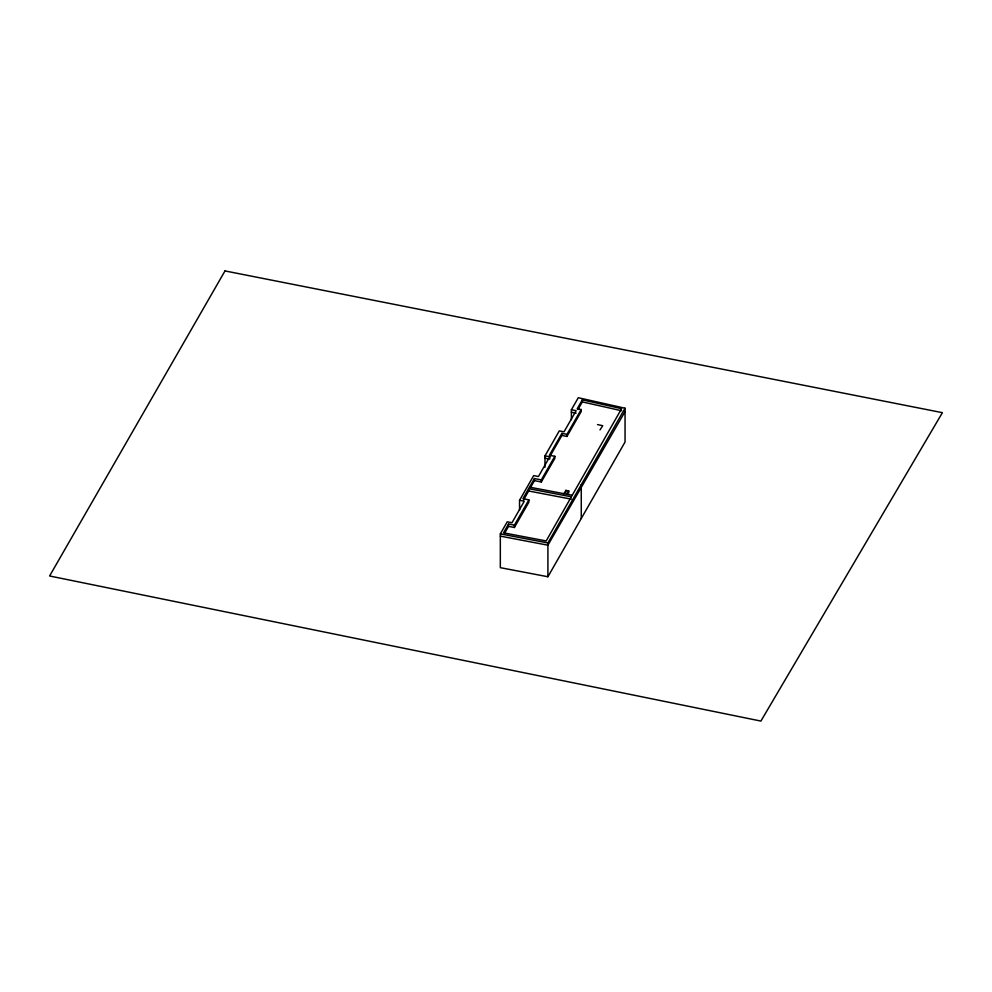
<?xml version="1.0" encoding="UTF-8"?>
<svg xmlns="http://www.w3.org/2000/svg" width="992" height="992" viewBox="0 0 992 992"><rect width="100%" height="100%" fill="white"/><g stroke="black" fill="none" stroke-linecap="round" stroke-linejoin="round"><path stroke-width="1.49" d="M544.98 467.22L544.992 455.874L559.277 430.912L564.026 431.818L576.141 410.676L571.38 409.77L571.38 419.69M563.964 493.681L565.849 490.383L568.726 490.941L568.726 492.999M566.854 494.227L568.726 490.941M571.38 409.77L578.286 397.718L625.047 408.22L625.047 442.023L547.906 576.749L500.328 567.672L500.328 533.882L507.234 521.817L511.984 522.722L524.297 501.208L519.548 500.303L519.548 510.062M519.548 500.303L533.684 475.614L538.433 476.52L549.742 456.779L544.992 455.874M581.163 409.547L566.953 434.36L561.894 433.392L549.382 455.254L554.838 456.295L541.322 479.892L534.428 478.578L522.908 498.703L528.872 499.844L514.389 525.14L508.536 524.024L503.502 532.828L546.183 540.938L621.587 408.667L582.341 399.838L577.208 408.803L581.163 409.547L581.163 411.618L566.953 436.43L561.894 435.463L550.114 456.035M523.627 499.794L528.662 491.003L528.662 488.659L571.342 496.806M530.224 487.99L534.428 480.649L534.428 478.578M504.94 532.654L508.536 526.368L508.536 524.024M577.939 409.584L582.341 401.909L582.341 399.838M508.536 526.368L514.389 527.484L528.872 502.188L528.872 499.844M534.428 480.649L541.322 481.963L554.838 458.354L554.838 456.295M547.906 576.749L547.906 542.959L625.047 408.22M625.047 411.568L547.906 545.203L500.328 536.126M599.999 429.896L602.739 425.717L597.531 424.588M571.38 412.238L576.141 413.143M544.992 458.217L548.551 458.899M529.53 487.146L572.223 495.256M528.662 491.003L571.342 499.15M500.328 533.882L547.906 542.959M582.341 401.909L621.587 410.738M581.262 484.691L581.262 518.481M566.953 434.36L566.953 436.43M565.849 490.383L565.849 492.454M561.894 433.392L561.894 435.463M549.742 456.779L549.742 459.122M541.322 479.892L541.322 481.963M514.389 525.14L514.389 527.484M224.998 270.928L49.6 575.98L760.901 721.072L942.4 412.672L224.998 270.928"/></g></svg>
